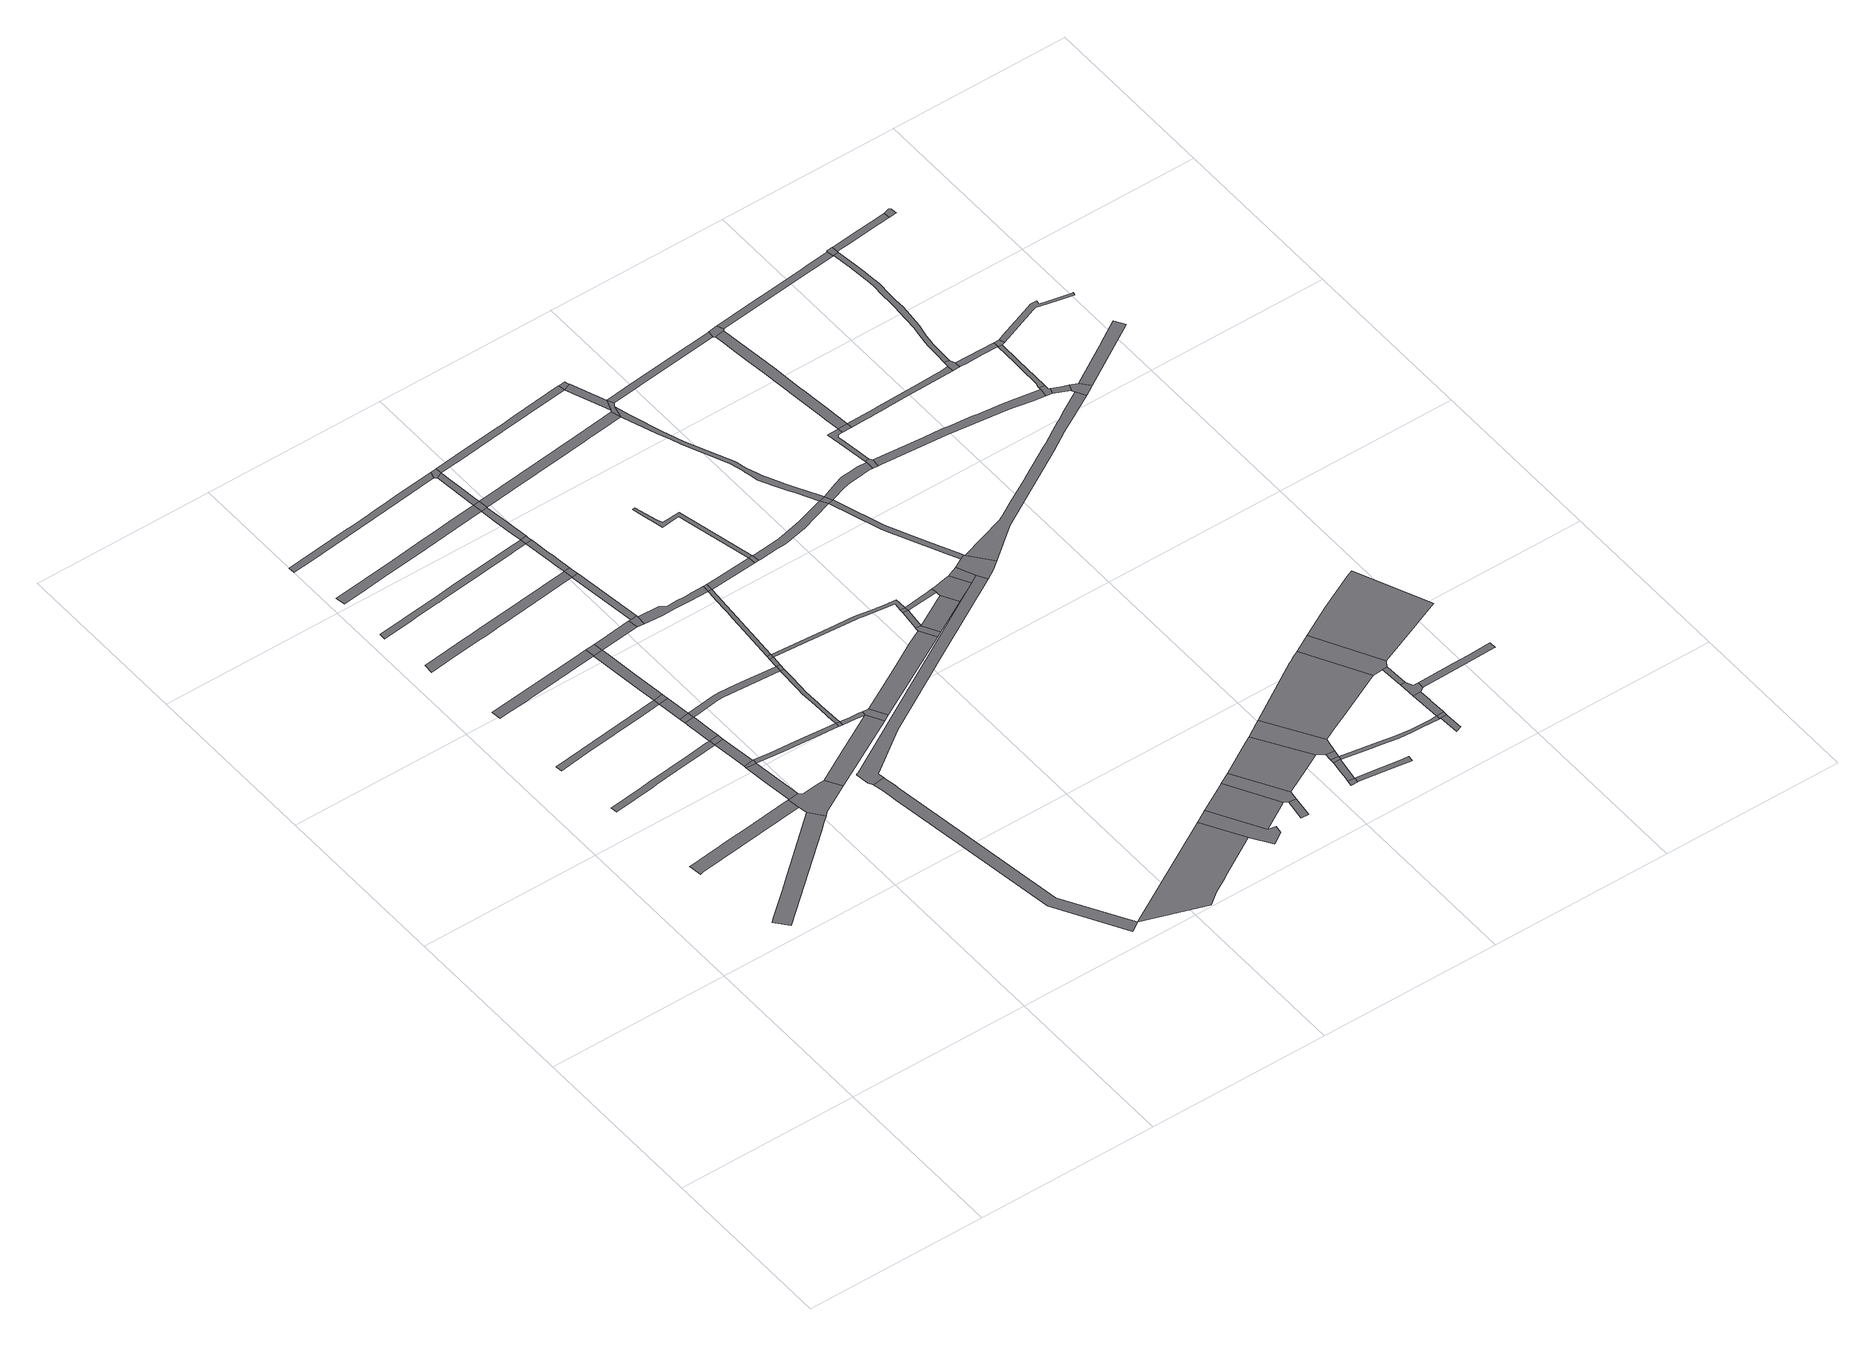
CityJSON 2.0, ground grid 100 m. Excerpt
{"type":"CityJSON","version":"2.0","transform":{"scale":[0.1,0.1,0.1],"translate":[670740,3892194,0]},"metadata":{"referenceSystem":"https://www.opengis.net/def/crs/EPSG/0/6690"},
"CityObjects":{
"road1":{"type":"Road","attributes":{"function":"9","usage":"9","RoadStructureAttribute.widthType":"2","RoadStructureAttribute.width":10.88,"RoadStructureAttribute.sectionType":"1"},"geometry":[{"type":"MultiSurface","lod":"1","boundaries":[[[0,1,2,3,4,5,6,7,8,9,10,11]]]}]},
"road2":{"type":"Road","attributes":{"function":"9","usage":"9","RoadStructureAttribute.widthType":"2","RoadStructureAttribute.width":6.52,"RoadStructureAttribute.sectionType":"1"},"geometry":[{"type":"MultiSurface","lod":"1","boundaries":[[[12,13,14,15,16,17,18,19,20,21,22,23]]]}]},
"road3":{"type":"Road","attributes":{"function":"9","usage":"9","RoadStructureAttribute.widthType":"4","RoadStructureAttribute.width":3.58,"RoadStructureAttribute.sectionType":"1"},"geometry":[{"type":"MultiSurface","lod":"1","boundaries":[[[24,25,26,27,28,29,30,31,32,33,34,35,36,37,38,39]]]}]},
"road4":{"type":"Road","attributes":{"function":"9","usage":"9","RoadStructureAttribute.widthType":"4","RoadStructureAttribute.width":3.58,"RoadStructureAttribute.sectionType":"1"},"geometry":[{"type":"MultiSurface","lod":"1","boundaries":[[[40,41,42,43,44,45,46,47,48,49]]]}]},
"road5":{"type":"Road","attributes":{"function":"9","usage":"9","RoadStructureAttribute.widthType":"3","RoadStructureAttribute.width":4.95,"RoadStructureAttribute.sectionType":"1"},"geometry":[{"type":"MultiSurface","lod":"1","boundaries":[[[50,51,52,53,54,55,56,57,58,59,60,61,62,63,64,65,66,67,68]]]}]},
"road6":{"type":"Road","attributes":{"function":"9","usage":"9","RoadStructureAttribute.widthType":"3","RoadStructureAttribute.width":5.54,"RoadStructureAttribute.sectionType":"1"},"geometry":[{"type":"MultiSurface","lod":"1","boundaries":[[[69,70,71,72,73,74]]]}]},
"road7":{"type":"Road","attributes":{"function":"9","usage":"9","RoadStructureAttribute.widthType":"9","RoadStructureAttribute.width":-9999,"RoadStructureAttribute.sectionType":"9"},"geometry":[{"type":"MultiSurface","lod":"1","boundaries":[[[75,76,77,69,74]]]}]},
"road8":{"type":"Road","attributes":{"function":"9","usage":"9","RoadStructureAttribute.widthType":"9","RoadStructureAttribute.width":-9999,"RoadStructureAttribute.sectionType":"9"},"geometry":[{"type":"MultiSurface","lod":"1","boundaries":[[[78,79,80,81,82,83,84,85,86,73,72,87,15,14,88,0,11]]]}]},
"road9":{"type":"Road","attributes":{"function":"9","usage":"9","RoadStructureAttribute.widthType":"3","RoadStructureAttribute.width":5.54,"RoadStructureAttribute.sectionType":"1"},"geometry":[{"type":"MultiSurface","lod":"1","boundaries":[[[89,90,77,76,91,30]]]}]},
"road10":{"type":"Road","attributes":{"function":"9","usage":"9","RoadStructureAttribute.widthType":"9","RoadStructureAttribute.width":-9999,"RoadStructureAttribute.sectionType":"9"},"geometry":[{"type":"MultiSurface","lod":"1","boundaries":[[[31,30,91,92]]]}]},
"road11":{"type":"Road","attributes":{"function":"9","usage":"9","RoadStructureAttribute.widthType":"3","RoadStructureAttribute.width":5.54,"RoadStructureAttribute.sectionType":"1"},"geometry":[{"type":"MultiSurface","lod":"1","boundaries":[[[93,94,95,96,97,98,99,100,31,92]]]}]},
"road12":{"type":"Road","attributes":{"function":"9","usage":"9","RoadStructureAttribute.widthType":"3","RoadStructureAttribute.width":5.38,"RoadStructureAttribute.sectionType":"1"},"geometry":[{"type":"MultiSurface","lod":"1","boundaries":[[[101,102,103,104,105,106,107,108,109,110,111,112,113,114,115,116,117,118,119,120,121]]]}]},
"road13":{"type":"Road","attributes":{"function":"9","usage":"9","RoadStructureAttribute.widthType":"9","RoadStructureAttribute.width":-9999,"RoadStructureAttribute.sectionType":"9"},"geometry":[{"type":"MultiSurface","lod":"1","boundaries":[[[96,122,123,97]]]}]},
"road14":{"type":"Road","attributes":{"function":"9","usage":"9","RoadStructureAttribute.widthType":"3","RoadStructureAttribute.width":5.54,"RoadStructureAttribute.sectionType":"1"},"geometry":[{"type":"MultiSurface","lod":"1","boundaries":[[[124,125,126,44,127,123,122]]]}]},
"road15":{"type":"Road","attributes":{"function":"9","usage":"9","RoadStructureAttribute.widthType":"9","RoadStructureAttribute.width":-9999,"RoadStructureAttribute.sectionType":"9"},"geometry":[{"type":"MultiSurface","lod":"1","boundaries":[[[45,44,126,128,129]]]}]},
"road16":{"type":"Road","attributes":{"function":"9","usage":"9","RoadStructureAttribute.widthType":"4","RoadStructureAttribute.width":3.6,"RoadStructureAttribute.sectionType":"1"},"geometry":[{"type":"MultiSurface","lod":"1","boundaries":[[[130,131,132,133,134,135,136,137,138,139,140,141,142,143,144,145,146,147,148,149,150,151,152]]]}]},
"road17":{"type":"Road","attributes":{"function":"9","usage":"9","RoadStructureAttribute.widthType":"3","RoadStructureAttribute.width":5.54,"RoadStructureAttribute.sectionType":"1"},"geometry":[{"type":"MultiSurface","lod":"1","boundaries":[[[45,129,153,154,155,156,157,61,158,159,160,161,162,163]]]}]},
"road18":{"type":"Road","attributes":{"function":"9","usage":"9","RoadStructureAttribute.widthType":"3","RoadStructureAttribute.width":5.42,"RoadStructureAttribute.sectionType":"1"},"geometry":[{"type":"MultiSurface","lod":"1","boundaries":[[[164,165,166,167,168,169,170,171,172,173,174,175,176,177,178,179,180,181,182]]]}]},
"road19":{"type":"Road","attributes":{"function":"9","usage":"9","RoadStructureAttribute.widthType":"9","RoadStructureAttribute.width":-9999,"RoadStructureAttribute.sectionType":"9"},"geometry":[{"type":"MultiSurface","lod":"1","boundaries":[[[157,183,184,62,61]]]}]},
"road20":{"type":"Road","attributes":{"function":"9","usage":"9","RoadStructureAttribute.widthType":"4","RoadStructureAttribute.width":3.62,"RoadStructureAttribute.sectionType":"1"},"geometry":[{"type":"MultiSurface","lod":"1","boundaries":[[[185,186,187,188,189,190,191,192,193,194,195,196,197,198,199,200,201,202]]]}]},
"road21":{"type":"Road","attributes":{"function":"9","usage":"9","RoadStructureAttribute.widthType":"2","RoadStructureAttribute.width":6.51,"RoadStructureAttribute.sectionType":"1"},"geometry":[{"type":"MultiSurface","lod":"1","boundaries":[[[203,204,205,206,207,208,209,210,211,212,213,214,215,216,217,218]]]}]},
"road22":{"type":"Road","attributes":{"function":"9","usage":"9","RoadStructureAttribute.widthType":"4","RoadStructureAttribute.width":2.46,"RoadStructureAttribute.sectionType":"1"},"geometry":[{"type":"MultiSurface","lod":"1","boundaries":[[[219,220,221,222,223,75,74,224,225,226,227]]]}]},
"road23":{"type":"Road","attributes":{"function":"9","usage":"9","RoadStructureAttribute.widthType":"3","RoadStructureAttribute.width":4.95,"RoadStructureAttribute.sectionType":"1"},"geometry":[{"type":"MultiSurface","lod":"1","boundaries":[[[157,228,229,230,231,183]]]}]},
"road24":{"type":"Road","attributes":{"function":"9","usage":"9","RoadStructureAttribute.widthType":"4","RoadStructureAttribute.width":3.53,"RoadStructureAttribute.sectionType":"1"},"geometry":[{"type":"MultiSurface","lod":"1","boundaries":[[[96,232,233,234,235,236,237,238,239,240,241,242,243,244,122]]]}]},
"road25":{"type":"Road","attributes":{"function":"9","usage":"9","RoadStructureAttribute.widthType":"2","RoadStructureAttribute.width":10.88,"RoadStructureAttribute.sectionType":"1"},"geometry":[{"type":"MultiSurface","lod":"1","boundaries":[[[245,246,82,81,247]]]}]},
"road26":{"type":"Road","attributes":{"function":"9","usage":"9","RoadStructureAttribute.widthType":"9","RoadStructureAttribute.width":-9999,"RoadStructureAttribute.sectionType":"9"},"geometry":[{"type":"MultiSurface","lod":"1","boundaries":[[[229,248,249,250,251,252,230]]]}]},
"road27":{"type":"Road","attributes":{"function":"9","usage":"9","RoadStructureAttribute.widthType":"9","RoadStructureAttribute.width":-9999,"RoadStructureAttribute.sectionType":"9"},"geometry":[{"type":"MultiSurface","lod":"1","boundaries":[[[253,219,227,254]]]}]},
"road28":{"type":"Road","attributes":{"function":"9","usage":"9","RoadStructureAttribute.widthType":"4","RoadStructureAttribute.width":3.64,"RoadStructureAttribute.sectionType":"1"},"geometry":[{"type":"MultiSurface","lod":"1","boundaries":[[[250,255,256,257,112,258,251]]]}]},
"road29":{"type":"Road","attributes":{"function":"9","usage":"9","RoadStructureAttribute.widthType":"4","RoadStructureAttribute.width":2.11,"RoadStructureAttribute.sectionType":"1"},"geometry":[{"type":"MultiSurface","lod":"1","boundaries":[[[219,253,259,260,261,262,263,264,265,266,237,267,268,269,270,271]]]}]},
"road30":{"type":"Road","attributes":{"function":"9","usage":"9","RoadStructureAttribute.widthType":"9","RoadStructureAttribute.width":-9999,"RoadStructureAttribute.sectionType":"9"},"geometry":[{"type":"MultiSurface","lod":"1","boundaries":[[[257,272,273,274,113,112]]]}]},
"road31":{"type":"Road","attributes":{"function":"9","usage":"9","RoadStructureAttribute.widthType":"4","RoadStructureAttribute.width":2.46,"RoadStructureAttribute.sectionType":"1"},"geometry":[{"type":"MultiSurface","lod":"1","boundaries":[[[275,276,245,277,278,279,280,281,253,254]]]}]},
"road32":{"type":"Road","attributes":{"function":"9","usage":"9","RoadStructureAttribute.widthType":"4","RoadStructureAttribute.width":3.64,"RoadStructureAttribute.sectionType":"1"},"geometry":[{"type":"MultiSurface","lod":"1","boundaries":[[[282,283,113,274,284,285,286,287,144,288]]]}]},
"road33":{"type":"Road","attributes":{"function":"9","usage":"9","RoadStructureAttribute.widthType":"9","RoadStructureAttribute.width":-9999,"RoadStructureAttribute.sectionType":"9"},"geometry":[{"type":"MultiSurface","lod":"1","boundaries":[[[289,290,291,145,144,287]]]}]},
"road34":{"type":"Road","attributes":{"function":"9","usage":"9","RoadStructureAttribute.widthType":"9","RoadStructureAttribute.width":-9999,"RoadStructureAttribute.sectionType":"9"},"geometry":[{"type":"MultiSurface","lod":"1","boundaries":[[[292,238,237,266]]]}]},
"road35":{"type":"Road","attributes":{"function":"9","usage":"9","RoadStructureAttribute.widthType":"4","RoadStructureAttribute.width":3.64,"RoadStructureAttribute.sectionType":"1"},"geometry":[{"type":"MultiSurface","lod":"1","boundaries":[[[145,291,293,294,295,296,164,297,298,299,300,301]]]}]},
"road36":{"type":"Road","attributes":{"function":"9","usage":"9","RoadStructureAttribute.widthType":"9","RoadStructureAttribute.width":-9999,"RoadStructureAttribute.sectionType":"9"},"geometry":[{"type":"MultiSurface","lod":"1","boundaries":[[[302,303,277,245,247]]]}]},
"road37":{"type":"Road","attributes":{"function":"9","usage":"9","RoadStructureAttribute.widthType":"4","RoadStructureAttribute.width":2.11,"RoadStructureAttribute.sectionType":"1"},"geometry":[{"type":"MultiSurface","lod":"1","boundaries":[[[304,238,292,305,306,307]]]}]},
"road38":{"type":"Road","attributes":{"function":"1","usage":"9","RoadStructureAttribute.widthType":"1","RoadStructureAttribute.width":35.46,"RoadStructureAttribute.sectionType":"1"},"geometry":[{"type":"MultiSurface","lod":"1","boundaries":[[[308,210,309,310,311,312,313]]]}]},
"road39":{"type":"Road","attributes":{"function":"9","usage":"9","RoadStructureAttribute.widthType":"9","RoadStructureAttribute.width":-9999,"RoadStructureAttribute.sectionType":"9"},"geometry":[{"type":"MultiSurface","lod":"1","boundaries":[[[296,314,165,164]]]}]},
"road40":{"type":"Road","attributes":{"function":"9","usage":"9","RoadStructureAttribute.widthType":"9","RoadStructureAttribute.width":-9999,"RoadStructureAttribute.sectionType":"9"},"geometry":[{"type":"MultiSurface","lod":"1","boundaries":[[[306,315,316,307]]]}]},
"road41":{"type":"Road","attributes":{"function":"9","usage":"9","RoadStructureAttribute.widthType":"3","RoadStructureAttribute.width":4.95,"RoadStructureAttribute.sectionType":"1"},"geometry":[{"type":"MultiSurface","lod":"1","boundaries":[[[317,318,319,320,321,322,249,248,323,324,325,326,327,328,329,330]]]}]},
"road42":{"type":"Road","attributes":{"function":"9","usage":"9","RoadStructureAttribute.widthType":"4","RoadStructureAttribute.width":3.55,"RoadStructureAttribute.sectionType":"1"},"geometry":[{"type":"MultiSurface","lod":"1","boundaries":[[[331,165,314,332,333,334,335,336,337,338]]]}]},
"road43":{"type":"Road","attributes":{"function":"9","usage":"9","RoadStructureAttribute.widthType":"9","RoadStructureAttribute.width":-9999,"RoadStructureAttribute.sectionType":"9"},"geometry":[{"type":"MultiSurface","lod":"1","boundaries":[[[337,339,185,202,338]]]}]},
"road44":{"type":"Road","attributes":{"function":"9","usage":"9","RoadStructureAttribute.widthType":"4","RoadStructureAttribute.width":2.11,"RoadStructureAttribute.sectionType":"1"},"geometry":[{"type":"MultiSurface","lod":"1","boundaries":[[[329,340,341,342,343,344,345,346,347,348,316,315,349,350,351]]]}]},
"road45":{"type":"Road","attributes":{"function":"9","usage":"9","RoadStructureAttribute.widthType":"9","RoadStructureAttribute.width":-9999,"RoadStructureAttribute.sectionType":"9"},"geometry":[{"type":"MultiSurface","lod":"1","boundaries":[[[330,329,351,352]]]}]},
"road46":{"type":"Road","attributes":{"function":"9","usage":"9","RoadStructureAttribute.widthType":"2","RoadStructureAttribute.width":10.88,"RoadStructureAttribute.sectionType":"1"},"geometry":[{"type":"MultiSurface","lod":"1","boundaries":[[[353,354,355,303,302,356,357]]]}]},
"road47":{"type":"Road","attributes":{"function":"9","usage":"9","RoadStructureAttribute.widthType":"3","RoadStructureAttribute.width":5.87,"RoadStructureAttribute.sectionType":"1"},"geometry":[{"type":"MultiSurface","lod":"1","boundaries":[[[217,358,359,360,361,362,363,364,365,366,367,368,369,218]]]}]},
"road48":{"type":"Road","attributes":{"function":"9","usage":"9","RoadStructureAttribute.widthType":"4","RoadStructureAttribute.width":2.12,"RoadStructureAttribute.sectionType":"1"},"geometry":[{"type":"MultiSurface","lod":"1","boundaries":[[[370,371,372,373,374,375,376,377,378,379,380,381,382,383,384,385,386,387,388,315,306,389]]]}]},
"road49":{"type":"Road","attributes":{"function":"9","usage":"9","RoadStructureAttribute.widthType":"3","RoadStructureAttribute.width":4.95,"RoadStructureAttribute.sectionType":"1"},"geometry":[{"type":"MultiSurface","lod":"1","boundaries":[[[351,390,391,392,393,394,352]]]}]},
"road50":{"type":"Road","attributes":{"function":"9","usage":"9","RoadStructureAttribute.widthType":"9","RoadStructureAttribute.width":-9999,"RoadStructureAttribute.sectionType":"9"},"geometry":[{"type":"MultiSurface","lod":"1","boundaries":[[[308,313,395,396,397,398,399,400]]]}]},
"road51":{"type":"Road","attributes":{"function":"9","usage":"9","RoadStructureAttribute.widthType":"3","RoadStructureAttribute.width":5.42,"RoadStructureAttribute.sectionType":"1"},"geometry":[{"type":"MultiSurface","lod":"1","boundaries":[[[401,402,403,404,405,406,407,408,409,410,411,412,413,414,415,314,296,416]]]}]},
"road52":{"type":"Road","attributes":{"function":"9","usage":"9","RoadStructureAttribute.widthType":"4","RoadStructureAttribute.width":2.22,"RoadStructureAttribute.sectionType":"1"},"geometry":[{"type":"MultiSurface","lod":"1","boundaries":[[[417,418,419,420,421,422,423,424,425,426,427,428,392]]]}]},
"road53":{"type":"Road","attributes":{"function":"9","usage":"9","RoadStructureAttribute.widthType":"4","RoadStructureAttribute.width":3.62,"RoadStructureAttribute.sectionType":"1"},"geometry":[{"type":"MultiSurface","lod":"1","boundaries":[[[429,430,431,432,433,434,339,337,435,436,437,438,439,440,441,442]]]}]},
"road54":{"type":"Road","attributes":{"function":"9","usage":"9","RoadStructureAttribute.widthType":"9","RoadStructureAttribute.width":-9999,"RoadStructureAttribute.sectionType":"9"},"geometry":[{"type":"MultiSurface","lod":"1","boundaries":[[[443,417,392,391,444,445]]]}]},
"road55":{"type":"Road","attributes":{"function":"9","usage":"9","RoadStructureAttribute.widthType":"1","RoadStructureAttribute.width":35.46,"RoadStructureAttribute.sectionType":"9"},"geometry":[{"type":"MultiSurface","lod":"1","boundaries":[[[399,446,447,448,449,400]]]}]},
"road56":{"type":"Road","attributes":{"function":"9","usage":"9","RoadStructureAttribute.widthType":"9","RoadStructureAttribute.width":-9999,"RoadStructureAttribute.sectionType":"9"},"geometry":[{"type":"MultiSurface","lod":"1","boundaries":[[[450,357,356,451,452,453]]]}]},
"road57":{"type":"Road","attributes":{"function":"9","usage":"9","RoadStructureAttribute.widthType":"4","RoadStructureAttribute.width":2.12,"RoadStructureAttribute.sectionType":"1"},"geometry":[{"type":"MultiSurface","lod":"1","boundaries":[[[452,454,455,456,453]]]}]},
"road58":{"type":"Road","attributes":{"function":"9","usage":"9","RoadStructureAttribute.widthType":"9","RoadStructureAttribute.width":-9999,"RoadStructureAttribute.sectionType":"9"},"geometry":[{"type":"MultiSurface","lod":"1","boundaries":[[[378,377,456,455]]]}]},
"road59":{"type":"Road","attributes":{"function":"9","usage":"9","RoadStructureAttribute.widthType":"9","RoadStructureAttribute.width":-9999,"RoadStructureAttribute.sectionType":"9"},"geometry":[{"type":"MultiSurface","lod":"1","boundaries":[[[457,458,447,446,459,460]]]}]},
"road60":{"type":"Road","attributes":{"function":"9","usage":"9","RoadStructureAttribute.widthType":"4","RoadStructureAttribute.width":3.33,"RoadStructureAttribute.sectionType":"1"},"geometry":[{"type":"MultiSurface","lod":"1","boundaries":[[[461,460,459,462,463,464]]]}]},
"road61":{"type":"Road","attributes":{"function":"9","usage":"9","RoadStructureAttribute.widthType":"2","RoadStructureAttribute.width":10.88,"RoadStructureAttribute.sectionType":"1"},"geometry":[{"type":"MultiSurface","lod":"1","boundaries":[[[465,466,452,451]]]}]},
"road62":{"type":"Road","attributes":{"function":"9","usage":"9","RoadStructureAttribute.widthType":"4","RoadStructureAttribute.width":2.48,"RoadStructureAttribute.sectionType":"1"},"geometry":[{"type":"MultiSurface","lod":"1","boundaries":[[[467,468,469,470,378,455]]]}]},
"road63":{"type":"Road","attributes":{"function":"9","usage":"9","RoadStructureAttribute.widthType":"3","RoadStructureAttribute.width":4.95,"RoadStructureAttribute.sectionType":"1"},"geometry":[{"type":"MultiSurface","lod":"1","boundaries":[[[471,472,473,474,475,476,445,444,477,478,479,480,481,482,483,484,485]]]}]},
"road64":{"type":"Road","attributes":{"function":"1","usage":"9","RoadStructureAttribute.widthType":"1","RoadStructureAttribute.width":35.46,"RoadStructureAttribute.sectionType":"1"},"geometry":[{"type":"MultiSurface","lod":"1","boundaries":[[[486,458,457,487,488,489]]]}]},
"road65":{"type":"Road","attributes":{"function":"9","usage":"9","RoadStructureAttribute.widthType":"9","RoadStructureAttribute.width":-9999,"RoadStructureAttribute.sectionType":"9"},"geometry":[{"type":"MultiSurface","lod":"1","boundaries":[[[490,491,492,469,468,493,494,466,465,495]]]}]},
"road66":{"type":"Road","attributes":{"function":"9","usage":"9","RoadStructureAttribute.widthType":"9","RoadStructureAttribute.width":-9999,"RoadStructureAttribute.sectionType":"9"},"geometry":[{"type":"MultiSurface","lod":"1","boundaries":[[[496,497,498,441,440,499]]]}]},
"road67":{"type":"Road","attributes":{"function":"9","usage":"9","RoadStructureAttribute.widthType":"4","RoadStructureAttribute.width":3.24,"RoadStructureAttribute.sectionType":"1"},"geometry":[{"type":"MultiSurface","lod":"1","boundaries":[[[440,500,501,499]]]}]},
"road68":{"type":"Road","attributes":{"function":"9","usage":"9","RoadStructureAttribute.widthType":"9","RoadStructureAttribute.width":-9999,"RoadStructureAttribute.sectionType":"9"},"geometry":[{"type":"MultiSurface","lod":"1","boundaries":[[[502,501,500,503,411,410,504]]]}]},
"road69":{"type":"Road","attributes":{"function":"9","usage":"9","RoadStructureAttribute.widthType":"4","RoadStructureAttribute.width":3.24,"RoadStructureAttribute.sectionType":"1"},"geometry":[{"type":"MultiSurface","lod":"1","boundaries":[[[410,505,506,507,508,509,510,511,512,513,514,515,516,517,518,519,520,521,471,522,523,524,525,526,527,528,529,530,531,532,533,534,535,536,537,538,504]]]}]},
"road70":{"type":"Road","attributes":{"function":"9","usage":"9","RoadStructureAttribute.widthType":"9","RoadStructureAttribute.width":-9999,"RoadStructureAttribute.sectionType":"9"},"geometry":[{"type":"MultiSurface","lod":"1","boundaries":[[[539,540,541,542]]]}]},
"road71":{"type":"Road","attributes":{"function":"9","usage":"9","RoadStructureAttribute.widthType":"2","RoadStructureAttribute.width":10.88,"RoadStructureAttribute.sectionType":"1"},"geometry":[{"type":"MultiSurface","lod":"1","boundaries":[[[363,543,490,495]]]}]},
"road72":{"type":"Road","attributes":{"function":"9","usage":"9","RoadStructureAttribute.widthType":"4","RoadStructureAttribute.width":3.72,"RoadStructureAttribute.sectionType":"1"},"geometry":[{"type":"MultiSurface","lod":"1","boundaries":[[[544,545,546,540,539,547,548,549]]]}]},
"road73":{"type":"Road","attributes":{"function":"9","usage":"9","RoadStructureAttribute.widthType":"9","RoadStructureAttribute.width":-9999,"RoadStructureAttribute.sectionType":"9"},"geometry":[{"type":"MultiSurface","lod":"1","boundaries":[[[550,522,471,485]]]}]},
"road74":{"type":"Road","attributes":{"function":"9","usage":"9","RoadStructureAttribute.widthType":"9","RoadStructureAttribute.width":-9999,"RoadStructureAttribute.sectionType":"9"},"geometry":[{"type":"MultiSurface","lod":"1","boundaries":[[[488,551,552,553,554,555,556,489]]]}]},
"road75":{"type":"Road","attributes":{"function":"9","usage":"9","RoadStructureAttribute.widthType":"9","RoadStructureAttribute.width":-9999,"RoadStructureAttribute.sectionType":"9"},"geometry":[{"type":"MultiSurface","lod":"1","boundaries":[[[557,558,549,548,559]]]}]},
"road76":{"type":"Road","attributes":{"function":"9","usage":"9","RoadStructureAttribute.widthType":"4","RoadStructureAttribute.width":3.11,"RoadStructureAttribute.sectionType":"1"},"geometry":[{"type":"MultiSurface","lod":"1","boundaries":[[[560,561,562,563,564,565,566,567,568,569,550,485,570,571,572,573,574,575]]]}]},
"road77":{"type":"Road","attributes":{"function":"9","usage":"9","RoadStructureAttribute.widthType":"4","RoadStructureAttribute.width":3.72,"RoadStructureAttribute.sectionType":"1"},"geometry":[{"type":"MultiSurface","lod":"1","boundaries":[[[558,557,576,552,551]]]}]},
"road78":{"type":"Road","attributes":{"function":"9","usage":"9","RoadStructureAttribute.widthType":"9","RoadStructureAttribute.width":-9999,"RoadStructureAttribute.sectionType":"9"},"geometry":[{"type":"MultiSurface","lod":"1","boundaries":[[[577,543,363,362,578,579,580,560,575]]]}]},
"road79":{"type":"Road","attributes":{"function":"9","usage":"9","RoadStructureAttribute.widthType":"4","RoadStructureAttribute.width":2.65,"RoadStructureAttribute.sectionType":"1"},"geometry":[{"type":"MultiSurface","lod":"1","boundaries":[[[581,582,583,584,585,586,587,588,589,539,542]]]}]},
"road80":{"type":"Road","attributes":{"function":"9","usage":"9","RoadStructureAttribute.widthType":"3","RoadStructureAttribute.width":4.95,"RoadStructureAttribute.sectionType":"1"},"geometry":[{"type":"MultiSurface","lod":"1","boundaries":[[[550,590,591,592,593,594,595,596,597,598,599,600,601,602,603,522]]]}]},
"road81":{"type":"Road","attributes":{"function":"9","usage":"9","RoadStructureAttribute.widthType":"4","RoadStructureAttribute.width":3.61,"RoadStructureAttribute.sectionType":"1"},"geometry":[{"type":"MultiSurface","lod":"1","boundaries":[[[604,605,606,607,608,501,502,609,610,611,612]]]}]},
"road82":{"type":"Road","attributes":{"function":"9","usage":"9","RoadStructureAttribute.widthType":"4","RoadStructureAttribute.width":2.09,"RoadStructureAttribute.sectionType":"1"},"geometry":[{"type":"MultiSurface","lod":"1","boundaries":[[[613,614,615,616,617,557,559,618,619,620,621,622,623,624,625,626]]]}]},
"road83":{"type":"Road","attributes":{"function":"1","usage":"9","RoadStructureAttribute.widthType":"9","RoadStructureAttribute.width":-9999,"RoadStructureAttribute.sectionType":"1"},"geometry":[{"type":"MultiSurface","lod":"1","boundaries":[[[554,627,628,629,630,631,632,633,634,635,555]]]}]},
"road84":{"type":"Road","attributes":{"function":"9","usage":"9","RoadStructureAttribute.widthType":"9","RoadStructureAttribute.width":-9999,"RoadStructureAttribute.sectionType":"9"},"geometry":[{"type":"MultiSurface","lod":"1","boundaries":[[[636,637,638,597,596,639]]]}]},
"road85":{"type":"Road","attributes":{"function":"9","usage":"9","RoadStructureAttribute.widthType":"4","RoadStructureAttribute.width":3.07,"RoadStructureAttribute.sectionType":"1"},"geometry":[{"type":"MultiSurface","lod":"1","boundaries":[[[640,641,642,643,638,637,644,645,646,647,648,649]]]}]},
"road86":{"type":"Road","attributes":{"function":"9","usage":"9","RoadStructureAttribute.widthType":"9","RoadStructureAttribute.width":-9999,"RoadStructureAttribute.sectionType":"9"},"geometry":[{"type":"MultiSurface","lod":"1","boundaries":[[[648,650,651,649]]]}]},
"road87":{"type":"Road","attributes":{"function":"9","usage":"9","RoadStructureAttribute.widthType":"3","RoadStructureAttribute.width":5.52,"RoadStructureAttribute.sectionType":"1"},"geometry":[{"type":"MultiSurface","lod":"1","boundaries":[[[649,651,652,653,654,655,656,657,658,659,660,661,662,663,664,665,666,667,668,669]]]}]},
"road88":{"type":"Road","attributes":{"function":"9","usage":"9","RoadStructureAttribute.widthType":"4","RoadStructureAttribute.width":3.41,"RoadStructureAttribute.sectionType":"1"},"geometry":[{"type":"MultiSurface","lod":"1","boundaries":[[[670,671,672,673]]]}]},
"road89":{"type":"Road","attributes":{"function":"9","usage":"9","RoadStructureAttribute.widthType":"9","RoadStructureAttribute.width":-9999,"RoadStructureAttribute.sectionType":"9"},"geometry":[{"type":"MultiSurface","lod":"1","boundaries":[[[674,625,624,675,670,673]]]}]},
"road90":{"type":"Road","attributes":{"function":"9","usage":"9","RoadStructureAttribute.widthType":"4","RoadStructureAttribute.width":3.41,"RoadStructureAttribute.sectionType":"1"},"geometry":[{"type":"MultiSurface","lod":"1","boundaries":[[[676,625,674,677,678,679,680,681]]]}]},
"road91":{"type":"Road","attributes":{"function":"9","usage":"9","RoadStructureAttribute.widthType":"9","RoadStructureAttribute.width":-9999,"RoadStructureAttribute.sectionType":"9"},"geometry":[{"type":"MultiSurface","lod":"1","boundaries":[[[660,659,682,683,604,612]]]}]},
"road92":{"type":"Road","attributes":{"function":"9","usage":"9","RoadStructureAttribute.widthType":"9","RoadStructureAttribute.width":-9999,"RoadStructureAttribute.sectionType":"9"},"geometry":[{"type":"MultiSurface","lod":"1","boundaries":[[[684,630,629,685,686,687,688,689]]]}]},
"road93":{"type":"Road","attributes":{"function":"9","usage":"9","RoadStructureAttribute.widthType":"9","RoadStructureAttribute.width":-9999,"RoadStructureAttribute.sectionType":"9"},"geometry":[{"type":"MultiSurface","lod":"1","boundaries":[[[680,690,691,692,693,694,695,681]]]}]},
"road94":{"type":"Road","attributes":{"function":"9","usage":"9","RoadStructureAttribute.widthType":"4","RoadStructureAttribute.width":3.41,"RoadStructureAttribute.sectionType":"1"},"geometry":[{"type":"MultiSurface","lod":"1","boundaries":[[[686,694,693,687]]]}]},
"road95":{"type":"Road","attributes":{"function":"9","usage":"9","RoadStructureAttribute.widthType":"9","RoadStructureAttribute.width":-9999,"RoadStructureAttribute.sectionType":"1"},"geometry":[{"type":"MultiSurface","lod":"1","boundaries":[[[696,697,698,699,700,701,702,703,704,705,706,707,708,709,710,711,712,713,714,580,579]]]}]},
"road96":{"type":"Road","attributes":{"function":"9","usage":"9","RoadStructureAttribute.widthType":"4","RoadStructureAttribute.width":3.07,"RoadStructureAttribute.sectionType":"1"},"geometry":[{"type":"MultiSurface","lod":"1","boundaries":[[[715,716,717,718,719,720,721,722,723,724,725,726,727,728,729,730,651,650]]]}]},
"road97":{"type":"Road","attributes":{"function":"9","usage":"9","RoadStructureAttribute.widthType":"3","RoadStructureAttribute.width":4.95,"RoadStructureAttribute.sectionType":"1"},"geometry":[{"type":"MultiSurface","lod":"1","boundaries":[[[731,732,733,734,735,736,737,738,739,740,741,742,743,744,745,746,747,748,749,750,751,752,753,754,755,636,639]]]}]},
"road98":{"type":"Road","attributes":{"function":"9","usage":"9","RoadStructureAttribute.widthType":"4","RoadStructureAttribute.width":3.3,"RoadStructureAttribute.sectionType":"1"},"geometry":[{"type":"MultiSurface","lod":"1","boundaries":[[[756,757,758,759,760,691,690,761,762,763]]]}]},
"road99":{"type":"Road","attributes":{"function":"1","usage":"9","RoadStructureAttribute.widthType":"9","RoadStructureAttribute.width":-9999,"RoadStructureAttribute.sectionType":"1"},"geometry":[{"type":"MultiSurface","lod":"1","boundaries":[[[764,765,766,767,768,769,684,689]]]}]},
"road100":{"type":"Road","attributes":{"function":"9","usage":"9","RoadStructureAttribute.widthType":"4","RoadStructureAttribute.width":3.74,"RoadStructureAttribute.sectionType":"1"},"geometry":[{"type":"MultiSurface","lod":"1","boundaries":[[[682,770,771,772,773,774,775,776,777,778,779,683]]]}]},
"road101":{"type":"Road","attributes":{"function":"9","usage":"9","RoadStructureAttribute.widthType":"9","RoadStructureAttribute.width":-9999,"RoadStructureAttribute.sectionType":"9"},"geometry":[{"type":"MultiSurface","lod":"1","boundaries":[[[723,780,781,782,783,784,785,724]]]}]},
"road102":{"type":"Road","attributes":{"function":"9","usage":"9","RoadStructureAttribute.widthType":"4","RoadStructureAttribute.width":3.07,"RoadStructureAttribute.sectionType":"1"},"geometry":[{"type":"MultiSurface","lod":"1","boundaries":[[[782,781,786,787,788,789,790]]]}]},
"road103":{"type":"Road","attributes":{"function":"9","usage":"9","RoadStructureAttribute.widthType":"9","RoadStructureAttribute.width":-9999,"RoadStructureAttribute.sectionType":"9"},"geometry":[{"type":"MultiSurface","lod":"1","boundaries":[[[791,792,793,794,741,740,795,796]]]}]},
"road104":{"type":"Road","attributes":{"function":"9","usage":"9","RoadStructureAttribute.widthType":"4","RoadStructureAttribute.width":2.91,"RoadStructureAttribute.sectionType":"1"},"geometry":[{"type":"MultiSurface","lod":"1","boundaries":[[[783,797,798,799,800,801,802,803,804,805,806,807,808,809,810,811,812,813,814,815,816,817,818,819,820,821,822,823,824,784]]]}]},
"road105":{"type":"Road","attributes":{"function":"9","usage":"9","RoadStructureAttribute.widthType":"3","RoadStructureAttribute.width":4.95,"RoadStructureAttribute.sectionType":"1"},"geometry":[{"type":"MultiSurface","lod":"1","boundaries":[[[825,796,795,826,827]]]}]},
"road106":{"type":"Road","attributes":{"function":"9","usage":"9","RoadStructureAttribute.widthType":"4","RoadStructureAttribute.width":2.27,"RoadStructureAttribute.sectionType":"1"},"geometry":[{"type":"MultiSurface","lod":"1","boundaries":[[[828,829,830,831,832,833,834,835,836,793,792]]]}]},
"road107":{"type":"Road","attributes":{"function":"9","usage":"9","RoadStructureAttribute.widthType":"9","RoadStructureAttribute.width":-9999,"RoadStructureAttribute.sectionType":"9"},"geometry":[{"type":"MultiSurface","lod":"1","boundaries":[[[700,837,838,839,840,827,826,841,701]]]}]},
"road108":{"type":"Road","attributes":{"function":"9","usage":"9","RoadStructureAttribute.widthType":"9","RoadStructureAttribute.width":-9999,"RoadStructureAttribute.sectionType":"9"},"geometry":[{"type":"MultiSurface","lod":"1","boundaries":[[[830,842,843,790,789,831]]]}]},
"road109":{"type":"Road","attributes":{"function":"9","usage":"9","RoadStructureAttribute.widthType":"9","RoadStructureAttribute.width":-9999,"RoadStructureAttribute.sectionType":"9"},"geometry":[{"type":"MultiSurface","lod":"1","boundaries":[[[844,774,773,845,811,810,846,847,848,849]]]}]},
"road110":{"type":"Road","attributes":{"function":"9","usage":"9","RoadStructureAttribute.widthType":"4","RoadStructureAttribute.width":3.74,"RoadStructureAttribute.sectionType":"1"},"geometry":[{"type":"MultiSurface","lod":"1","boundaries":[[[850,851,852,848,847,853,854,855,856]]]}]},
"road111":{"type":"Road","attributes":{"function":"9","usage":"9","RoadStructureAttribute.widthType":"2","RoadStructureAttribute.width":6.13,"RoadStructureAttribute.sectionType":"1"},"geometry":[{"type":"MultiSurface","lod":"1","boundaries":[[[857,858,859,860,840,839,861,862]]]}]},
"road112":{"type":"Road","attributes":{"function":"9","usage":"9","RoadStructureAttribute.widthType":"4","RoadStructureAttribute.width":3.07,"RoadStructureAttribute.sectionType":"1"},"geometry":[{"type":"MultiSurface","lod":"1","boundaries":[[[863,864,865,866,867,868,843,842,869,870,871,872,873,874,875,876,877]]]}]},
"road113":{"type":"Road","attributes":{"function":"9","usage":"9","RoadStructureAttribute.widthType":"9","RoadStructureAttribute.width":-9999,"RoadStructureAttribute.sectionType":"9"},"geometry":[{"type":"MultiSurface","lod":"1","boundaries":[[[878,879,880,856,855]]]}]}
},
"vertices":[
[959,1630,0],[696,1406,0],[631,1350,0],[554,1284,0],[421,1171,0],[394,1148,0],[453,1078,0],[663,1257,0],[726,1311,0],[943,1495,0],[980,1528,0],[1018,1560,0],
[317,1601,0],[336,1607,0],[949,1681,0],[941,1749,0],[789,1731,0],[639,1713,0],[617,1711,0],[517,1699,0],[502,1697,0],[485,1695,0],[312,1674,0],[309,1674,0],
[253,2168,0],[490,2197,0],[510,2200,0],[704,2223,0],[760,2230,0],[882,2245,0],[885,2245,0],[881,2281,0],[878,2281,0],[861,2279,0],[750,2265,0],[493,2234,0],[444,2228,0],[377,2219,0],[343,2215,0],[249,2204,0],
[377,2560,0],[739,2604,0],[757,2606,0],[837,2616,0],[840,2616,0],[836,2652,0],[833,2652,0],[210,2577,0],[207,2576,0],[211,2540,0],
[267,2996,0],[335,3003,0],[370,3007,0],[388,3010,0],[561,3029,0],[564,3030,0],[593,3033,0],[626,3037,0],[629,3037,0],[644,3039,0],[784,3055,0],[787,3055,0],[781,3110,0],[750,3106,0],[577,3086,0],[495,3077,0],[283,3053,0],[183,3042,0],[190,2987,0],
[911,2035,0],[924,1929,0],[930,1879,0],[946,1750,0],[1001,1757,0],[967,2033,0],
[969,2058,0],[964,2058,0],[910,2048,0],
[1022,1563,0],[1040,1579,0],[1100,1612,0],[1200,1668,0],[1153,1752,0],[1131,1750,0],[1106,1748,0],[1023,1740,0],[1001,1754,0],[943,1749,0],[950,1678,0],
[886,2242,0],[900,2125,0],[940,2252,0],
[936,2288,0],
[934,2304,0],[931,2323,0],[916,2448,0],[916,2451,0],[861,2445,0],[863,2428,0],[874,2336,0],[881,2284,0],
[117,3423,0],[212,3434,0],[235,3437,0],[398,3456,0],[437,3461,0],[457,3463,0],[521,3471,0],[534,3473,0],[622,3483,0],[636,3485,0],[1017,3530,0],[1020,3530,0],[1013,3585,0],[1010,3584,0],[596,3535,0],[515,3526,0],[495,3523,0],[494,3523,0],[397,3512,0],[395,3512,0],[122,3479,0],
[911,2487,0],[857,2479,0],
[911,2490,0],[897,2602,0],[895,2623,0],[841,2613,0],
[892,2647,0],[890,2659,0],
[75,3732,0],[78,3732,0],[238,3751,0],[279,3756,0],[364,3766,0],[421,3772,0],[424,3773,0],[441,3775,0],[460,3777,0],[461,3777,0],[566,3789,0],[890,3827,0],[925,3831,0],[977,3837,0],[980,3838,0],[975,3873,0],[972,3873,0],[904,3865,0],[559,3825,0],[504,3818,0],[459,3813,0],[361,3801,0],[78,3768,0],
[885,2701,0],[867,2848,0],[846,3023,0],[842,3058,0],[841,3061,0],[787,3052,0],[789,3039,0],[810,2859,0],[812,2846,0],[824,2747,0],[835,2655,0],
[944,4134,0],[938,4188,0],[935,4188,0],[780,4169,0],[713,4161,0],[578,4145,0],[418,4125,0],[55,4082,0],[64,4028,0],[142,4038,0],[161,4040,0],[329,4060,0],[339,4061,0],[432,4073,0],[480,4078,0],[588,4091,0],[650,4099,0],[781,4115,0],[941,4134,0],
[835,3116,0],[806,3112,0],
[907,4481,0],[904,4480,0],[746,4462,0],[685,4454,0],[598,4444,0],[562,4440,0],[513,4434,0],[400,4420,0],[373,4417,0],[74,4381,0],[3,4373,0],[0,4373,0],[4,4337,0],[7,4337,0],[104,4349,0],[756,4426,0],[809,4433,0],[898,4443,0],
[1330,1535,0],[1336,1490,0],[1342,1448,0],[1400,1042,0],[1445,742,0],[1486,462,0],[1702,90,0],[1758,124,0],[1743,148,0],[1548,483,0],[1503,783,0],[1465,1043,0],[1400,1495,0],[1397,1529,0],[1385,1598,0],[1318,1588,0],
[1422,2019,0],[1419,2020,0],[1391,2022,0],[1203,2038,0],[1060,2050,0],[970,2033,0],[1116,2020,0],[1324,2003,0],[1420,1995,0],
[844,3061,0],[1064,3086,0],[1057,3141,0],[921,3125,0],
[919,2452,0],[961,2458,0],[1055,2471,0],[1076,2473,0],[1109,2474,0],[1423,2452,0],[1426,2488,0],[1423,2488,0],[1259,2500,0],[1199,2504,0],[1110,2510,0],[1073,2509,0],[914,2487,0],
[1565,1983,0],[1299,1834,0],[1613,1896,0],
[1102,3083,0],[1107,3139,0],[1106,3147,0],[1070,3142,0],[1067,3142,0],
[1443,2018,0],[1441,1993,0],
[1058,3512,0],[1057,3526,0],[1055,3535,0],[1020,3527,0],
[1443,2021,0],[1442,2043,0],[1438,2158,0],[1437,2176,0],[1434,2269,0],[1436,2309,0],[1441,2401,0],[1444,2451,0],[1415,2304,0],[1413,2269,0],[1417,2175,0],[1421,2042,0],[1422,2022,0],
[1054,3545,0],[1050,3574,0],[1048,3589,0],
[1512,1987,0],[1534,1985,0],[1567,2007,0],[1566,2007,0],[1549,2009,0],[1499,2013,0],[1446,2017,0],
[986,3790,0],[1012,3588,0],[1037,3680,0],[1034,3699,0],[1030,3730,0],[1016,3842,0],[980,3835,0],
[1013,3862,0],[1013,3863,0],[1011,3878,0],
[1447,2486,0],
[991,4034,0],[982,4113,0],[980,4136,0],[980,4139,0],[944,4131,0],[948,4092,0],[955,4033,0],[968,3929,0],[975,3876,0],
[1650,1917,0],[1601,2005,0],
[1426,2491,0],[1451,2542,0],[1451,2545,0],[1430,2544,0],
[2378,482,0],[2099,7,0],[2167,60,0],[2255,112,0],[2285,130,0],[2506,260,0],
[974,4192,0],
[1453,2565,0],[1432,2566,0],
[1406,3114,0],[1367,3113,0],[1318,3113,0],[1288,3113,0],[1258,3112,0],[1228,3134,0],[1132,3080,0],[1163,3078,0],[1205,3077,0],[1258,3076,0],[1274,3076,0],[1364,3075,0],[1470,3073,0],[1470,3115,0],
[938,4191,0],[974,4195,0],[970,4224,0],[961,4312,0],[953,4388,0],[947,4446,0],[947,4449,0],[912,4433,0],
[943,4485,0],
[1467,3027,0],[1466,3009,0],[1464,2993,0],[1461,2946,0],[1458,2909,0],[1455,2869,0],[1451,2813,0],[1448,2772,0],[1432,2571,0],[1453,2568,0],[1491,3071,0],[1491,3074,0],
[1492,3115,0],
[2011,2232,0],[1876,2157,0],[1706,2063,0],[2144,2191,0],[2096,2278,0],
[1385,1600,0],[1380,1634,0],[1627,1811,0],[2110,2092,0],[2564,2356,0],[2534,2407,0],[2485,2379,0],[1307,1695,0],[1298,1694,0],[1295,1688,0],[1303,1615,0],[1317,1594,0],
[1704,2527,0],[1910,2512,0],[1927,2511,0],[1945,2508,0],[2023,2496,0],[2052,2492,0],[2118,2484,0],[2113,2440,0],[2139,2437,0],[2139,2440,0],[2138,2480,0],[2136,2502,0],[2055,2511,0],[2033,2515,0],[2029,2515,0],[1929,2531,0],[1890,2534,0],[1810,2539,0],[1456,2564,0],[1454,2544,0],
[1494,3074,0],[1756,3094,0],[1754,3138,0],[1751,3137,0],[1549,3120,0],
[2579,151,0],[2624,182,0],[2646,196,0],[2654,241,0],[2611,249,0],[2451,525,0],
[1145,4158,0],[1290,4176,0],[1314,4179,0],[1427,4192,0],[1588,4212,0],[1593,4212,0],[1656,4220,0],[1657,4220,0],[1724,4228,0],[1839,4242,0],[1823,4295,0],[1597,4267,0],[1469,4252,0],[1112,4209,0],[977,4193,0],[983,4139,0],
[1776,3143,0],[1680,3559,0],[1677,3574,0],[1576,3567,0],[1561,3596,0],[1529,3723,0],[1514,3719,0],[1526,3664,0],[1551,3556,0],[1555,3541,0],[1658,3553,0],[1667,3515,0],
[1444,4545,0],[1399,4539,0],[1372,4536,0],[1321,4530,0],[1069,4500,0],[946,4485,0],[1026,4459,0],[1047,4461,0],[1341,4496,0],[1436,4508,0],[1567,4523,0],[1736,4542,0],[1731,4579,0],[1728,4579,0],
[1777,3140,0],[1781,3096,0],[1777,3137,0],
[2775,346,0],[2619,621,0],[2616,619,0],[2562,588,0],
[2098,2298,0],[2176,2209,0],[2128,2296,0],[2098,2299,0],
[2130,2315,0],[2142,2414,0],[2111,2418,0],
[2844,382,0],[2684,658,0],[2796,334,0],[2837,329,0],
[2823,213,0],[2782,220,0],[2781,217,0],[2823,212,0],
[2368,2315,0],[2320,2402,0],
[2306,2428,0],[2318,2429,0],[2314,2460,0],[2282,2456,0],
[2247,3240,0],[2244,3239,0],[2087,3188,0],[1968,3160,0],[1944,3155,0],[1904,3151,0],[1794,3097,0],[1900,3106,0],[1948,3110,0],[2084,3139,0],[2088,3140,0],[2151,3162,0],[2164,3166,0],[2266,3200,0],[2268,3201,0],
[2874,769,0],[2997,461,0],[3084,506,0],[2909,790,0],
[2428,2481,0],[2370,2470,0],[2337,2463,0],[2318,2426,0],[2318,2418,0],[2485,2380,0],
[1773,4569,0],[1768,4583,0],[1767,4584,0],[1777,4559,0],
[1828,4306,0],[1852,4369,0],
[1870,4334,0],[1827,4303,0],[1856,4315,0],
[1846,4224,0],[1907,4054,0],[1926,4005,0],[1933,3986,0],[1956,3924,0],[2054,3703,0],[2062,3685,0],[2070,3653,0],[2079,3617,0],[2082,3600,0],[2089,3568,0],[2097,3527,0],[2137,3447,0],[2157,3407,0],[2169,3385,0],[2189,3347,0],[2245,3242,0],[2279,3249,0],[2278,3252,0],[2229,3343,0],[2213,3371,0],[2184,3426,0],[2175,3445,0],[2129,3543,0],[2120,3569,0],[2112,3592,0],[2101,3622,0],[2088,3676,0],[2084,3693,0],[2051,3767,0],[1976,3936,0],[1932,4054,0],[1883,4210,0],[1878,4227,0],
[3138,274,0],[3101,280,0],[3097,247,0],[3134,248,0],
[2487,2507,0],
[3120,407,0],[3112,352,0],[3107,316,0],[3138,277,0],[3158,414,0],[3121,416,0],
[2298,3209,0],
[3125,483,0],[3171,475,0],[3172,478,0],[3187,559,0],[3007,851,0],[2987,839,0],
[3164,435,0],[3122,438,0],[3160,414,0],
[2568,2550,0],[2567,2552,0],[2562,2564,0],[2485,2725,0],[2450,2800,0],[2420,2864,0],[2402,2902,0],[2388,2933,0],[2310,3175,0],[2299,3206,0],[2312,3069,0],[2360,2920,0],[2373,2891,0],[2413,2806,0],[2507,2608,0],[2540,2537,0],
[3164,438,0],
[2538,2536,0],[2619,2388,0],[2666,2425,0],[2571,2544,0],
[3137,248,0],[3268,229,0],[3377,213,0],[3419,207,0],[3422,207,0],[3426,238,0],[3376,244,0],[3282,256,0],[3141,274,0],
[2301,3210,0],[2392,3242,0],[2413,3246,0],[2430,3250,0],[2469,3255,0],[2552,3264,0],[2571,3262,0],[2575,3311,0],[2521,3314,0],[2463,3309,0],[2441,3306,0],[2419,3303,0],[2374,3288,0],[2282,3250,0],
[2504,4443,0],[2501,4443,0],[2375,4429,0],[2254,4415,0],[1964,4382,0],[1918,4339,0],[2036,4353,0],[2436,4398,0],[2500,4406,0],
[3650,370,0],[3543,374,0],[3452,386,0],[3373,400,0],[3167,435,0],[3161,414,0],[3297,390,0],[3373,377,0],[3460,361,0],[3534,357,0],[3589,355,0],[3690,350,0],[3691,374,0],[3688,374,0],
[3253,591,0],[3373,648,0],[3615,764,0],[3428,1107,0],[3385,1084,0],[3383,1083,0],[3358,1067,0],[3356,1066,0],[3354,1065,0],
[2605,3307,0],[2596,3325,0],[2573,3322,0],[2602,3260,0],
[2597,3568,0],[2538,3566,0],[2538,3563,0],[2559,3423,0],[2584,3408,0],[2571,3498,0],[2567,3525,0],[2576,3536,0],[2601,3537,0],[2600,3568,0],
[2656,3538,0],[2655,3570,0],
[2655,3573,0],[2641,3710,0],[2633,3778,0],[2626,3849,0],[2624,3867,0],[2621,3896,0],[2603,4069,0],[2563,4408,0],[2509,4397,0],[2515,4347,0],[2527,4245,0],[2533,4190,0],[2548,4068,0],[2571,3844,0],[2585,3708,0],[2590,3662,0],[2591,3659,0],[2600,3571,0],
[3698,350,0],[3704,234,0],[3737,249,0],[3733,351,0],
[3732,375,0],[3695,350,0],
[3691,377,0],[3732,383,0],[3729,475,0],[3729,476,0],[3727,547,0],[3683,545,0],
[2570,4416,0],[2558,4452,0],
[3528,1162,0],[3670,770,0],[3673,771,0],[3701,772,0],[3701,773,0],[3722,805,0],
[3754,564,0],[3754,601,0],[3724,600,0],[3707,639,0],[3679,638,0],[3679,637,0],
[2854,2575,0],[3319,2848,0],[3432,2918,0],[3547,2982,0],[3659,3048,0],[3630,3098,0],[3501,3021,0],[3460,2996,0],[3446,2988,0],[3392,2955,0],[3320,2912,0],[3291,2894,0],[3119,2795,0],[3091,2778,0],[3041,2749,0],[2950,2697,0],[2871,2651,0],[2857,2643,0],[2841,2634,0],
[2720,3540,0],[2752,3541,0],[2776,3541,0],[2794,3542,0],[2833,3543,0],[2927,3546,0],[2974,3547,0],[3026,3548,0],[3259,3554,0],[3258,3590,0],[3221,3585,0],[3201,3584,0],[3048,3580,0],[2840,3575,0],[2815,3574,0],[2658,3570,0],
[2619,3259,0],[2699,3253,0],[2919,3236,0],[2982,3231,0],[2995,3229,0],[3312,3192,0],[3358,3185,0],[3438,3169,0],[3497,3160,0],[3505,3159,0],[3513,3209,0],[3407,3225,0],[3359,3233,0],[3354,3234,0],[3311,3240,0],[3293,3242,0],[3185,3254,0],[3153,3258,0],[3091,3264,0],[3036,3270,0],[2986,3276,0],[2891,3284,0],[2843,3288,0],[2812,3290,0],[2655,3303,0],
[4182,572,0],[4181,609,0],[4178,609,0],[4049,606,0],[3962,605,0],[3891,567,0],[3977,569,0],[4179,572,0],
[3968,909,0],[4025,933,0],[4128,976,0],[3952,1378,0],[3913,1361,0],[3706,1259,0],
[3106,4477,0],[3137,4481,0],[3189,4487,0],[3269,4496,0],[3264,4533,0],[3125,4517,0],[3102,4514,0],[2947,4496,0],[2752,4474,0],[2561,4452,0],
[3289,3555,0],[3299,3555,0],[3300,3588,0],[3285,3618,0],[3260,3620,0],[3259,3593,0],
[3304,3556,0],[3340,3555,0],[3434,3555,0],[3523,3554,0],[3523,3586,0],
[3543,3191,0],[3543,3219,0],[3513,3219,0],[3513,3212,0],[3538,3154,0],[3552,3187,0],
[3291,3748,0],[3294,3781,0],[3298,3812,0],[3313,3887,0],[3327,4030,0],[3327,4065,0],[3327,4085,0],[3328,4141,0],[3330,4212,0],[3330,4243,0],[3328,4263,0],[3323,4322,0],[3315,4390,0],[3303,4500,0],[3275,4497,0],[3286,4391,0],[3300,4248,0],[3300,4214,0],[3298,4157,0],[3296,4082,0],[3295,4050,0],[3294,4014,0],[3286,3891,0],[3273,3815,0],[3269,3784,0],[3266,3749,0],[3262,3668,0],[3260,3634,0],
[3596,3168,0],[3622,3118,0],[3636,3151,0],
[3544,3358,0],[3544,3426,0],[3545,3551,0],[3523,3551,0],[3522,3423,0],[3521,3327,0],[3521,3294,0],[3521,3253,0],[3514,3228,0],
[3709,3078,0],[3714,3081,0],[3720,3084,0],[3678,3134,0],[3629,3101,0],
[3564,3558,0],[3553,3586,0],
[3264,4536,0],[3272,4497,0],[3303,4504,0],[3302,4507,0],[3299,4543,0],[3264,4539,0],
[3475,4561,0],[3449,4559,0],[3302,4543,0],[3396,4517,0],[3569,4535,0],[3631,4541,0],[3628,4577,0],
[3956,3306,0],[3928,3289,0],[3905,3274,0],[3836,3231,0],[4089,3313,0],[4055,3367,0],
[3879,3658,0],[3846,3666,0],[3848,3686,0],[3815,3687,0],[3789,3677,0],[3590,3601,0],[3678,3602,0],[3800,3649,0],[3818,3655,0],[3844,3649,0],[3932,3630,0],[4008,3613,0],[4015,3612,0],[4019,3628,0],[4016,3629,0],
[3675,4546,0],[3672,4582,0],[3663,4587,0]
]}
